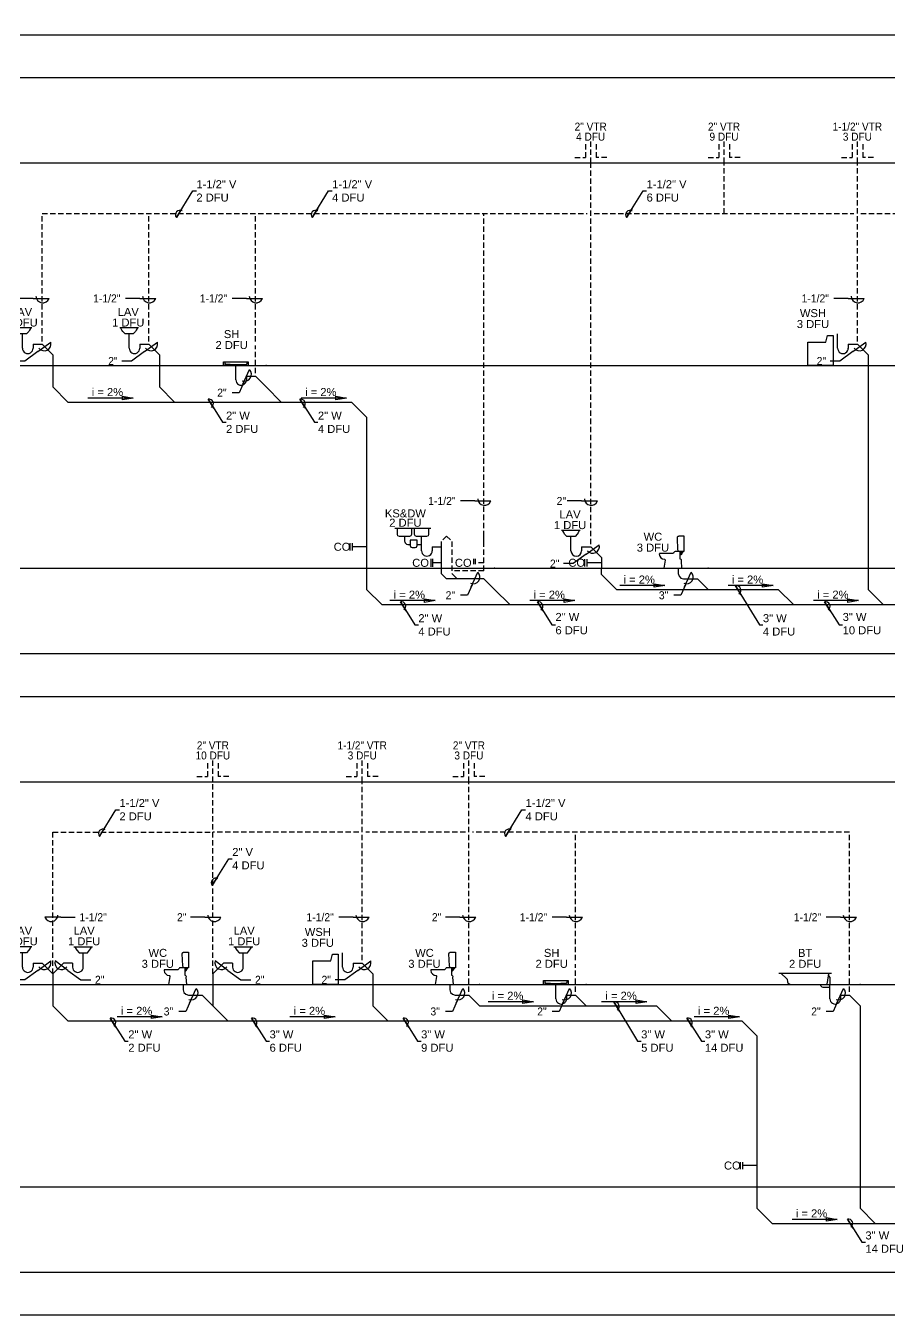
# Model space of a CAD drawing. Extents: x -1750 to 6031, y -1833 to 2182.
# Drawn here: x 4606 to 5092, y 251 to 976 of the extents above; entities that cross this region are included whole.
import ezdxf
from ezdxf.enums import TextEntityAlignment as Align

# ---------------------------------------------------------------- set-up
doc = ezdxf.new("R2010")
doc.units = 0
doc.header["$LTSCALE"] = 24
doc.header["$MEASUREMENT"] = 0
doc.linetypes.add('Vent', pattern=[0.1875, 0.125, -0.0625])
doc.layers.get('0').update_dxf_attribs({"color": 8})
for name, color, linetype in [('DIAGRAM_LEVEL', 1, 'Continuous'), ('GEC_BORDER', 2, 'Continuous'), ('PLUM-4TEXT', 2, 'Continuous'), ('PLUM-DIM-WV', 1, 'Continuous'), ('PLUM-DIM-WV-TEXT', 2, 'Continuous'), ('PLUM-EQUIP', 5, 'Continuous'), ('PLUM-TEXT', 2, 'Continuous'), ('PLUM-VENT', 5, 'Vent'), ('PLUM-WASTE_ABOVE', 4, 'Plum-Waste_Above'), ('PLUM-WASTE_BELOW', 6, 'Plum-Waste_Below')]:
    doc.layers.add(name, color=color, linetype=linetype)
doc.layers.add('GEC_NO PLOT', color=7, linetype='Continuous', plot=False)
doc.layers.add('GEC_VIEWPORT', color=7, linetype='Continuous', plot=False)
doc.styles.add('A2', font='arial.ttf', dxfattribs={"height": 4.5})
doc.styles.add('ARC-TEXT', font='arial.ttf', dxfattribs={"width": 1.00018, "height": 4.5})
doc.styles.get("Standard").update_dxf_attribs({"font": 'arial.ttf'})
doc.linetypes.add('Plum-Waste_Above', pattern='A,1,[1,GEC_FlowArrow.shx,S=0.09375,R=0,X=0,Y=0],1', length=2)
doc.linetypes.add('Plum-Waste_Below', pattern='A,0.25,-0.125,0.25,-0.125,0.25,[1,GEC_FlowArrow.shx,S=0.09375,R=0,X=0,Y=0],-0.25,0.25,-0.125,0.25,-0.125', length=2)
doc.dimstyles.new('Standard1', dxfattribs={"dimscale": 24, "dimtxt": 4.5, "dimasz": 0.25, "dimexe": 0.18, "dimexo": 0.0625, "dimgap": 2, "dimtad": 0, "dimtih": 1, "dimtoh": 1, "dimdec": 8, "dimzin": 0, "dimdsep": 46, "dimlunit": 4, "dimtxsty": 'Standard', "dimcen": 0.089844, "dimclre": 256, "dimadec": 0, "dimazin": 0, "dimtfac": 1, "dimtdec": 8, "dimtofl": 0, "dimtmove": 0, "dimatfit": 3, "dimldrblk": 'CLOSEDBLANK', "dimfxl": 1, "dimtolj": 1, "dimtzin": 0, "dimarcsym": 0})
doc.dimstyles.new('Standard2', dxfattribs={"dimscale": 24, "dimtxt": 0.18, "dimasz": 0.25, "dimexe": 0.18, "dimexo": 0.0625, "dimgap": 0.09, "dimtad": 0, "dimtih": 1, "dimtoh": 1, "dimdec": 4, "dimzin": 0, "dimdsep": 46, "dimlunit": 4, "dimtxsty": 'Standard', "dimcen": 0.089844, "dimadec": 0, "dimazin": 0, "dimtfac": 1, "dimtdec": 4, "dimtofl": 0, "dimtmove": 0, "dimatfit": 3, "dimldrblk": 'loop', "dimfxl": 1, "dimfrac": 2, "dimtolj": 1, "dimtzin": 0, "dimarcsym": 0})

# ---------------------------------------------------------------- blocks, each defined once
blk = doc.blocks.new('*U158')
at = {"layer": 'GEC_VIEWPORT'}
blk.add_point((0, 0), dxfattribs=at)
at = {"layer": 'PLUM-DIM-WV'}
for p, q in [((4.5, 37.78), (12.55, 37.78)), ((-8.5, 7.87), (-15.81, 2.56)), ((8.5, 7.87), (15.81, 2.56)), ((-15.81, 2.56), (-21.28, 2.56)), ((15.81, 2.56), (21.28, 2.56))]:
    blk.add_line(p, q, dxfattribs=at)
for points in [[(4.5, 37.78), (-4.5, 37.78, 1)], [(-8.5, 7.87), (-1.21, 13.16, -1)], [(8.5, 7.87), (1.21, 13.16, 1)]]:
    blk.add_lwpolyline(points, format="xyb", dxfattribs=at)
for centre, start, end in [((-0.94, 39.1), 200.41117, 357.59611), ((-4.87, 12.14), 218.38763, 15.57257), ((4.87, 12.14), 164.42743, 321.61237)]:
    blk.add_arc(centre, 3.8, start, end, dxfattribs=at)
at = {"layer": 'PLUM-EQUIP'}
for p, q in [((-11.83, 21.15), (-22.38, 21.15)), ((11.83, 21.15), (22.38, 21.15))]:
    blk.add_line(p, q, dxfattribs=at)
for points in [[(-12.64, 21.15), (-12.54, 20.98), (-12.59, 20.79), (-13.08, 19.84), (-13.54, 19.19), (-14.77, 17.8), (-19.41, 17.8), (-20.64, 19.19), (-21.18, 19.96), (-21.68, 20.98), (-21.58, 21.15)], [(12.64, 21.15), (12.54, 20.98), (12.59, 20.79), (13.08, 19.84), (13.54, 19.19), (14.77, 17.8), (19.41, 17.8), (20.64, 19.19), (21.18, 19.96), (21.68, 20.98), (21.58, 21.15)]]:
    blk.add_lwpolyline(points, dxfattribs=at)
at = {"layer": 'PLUM-VENT'}
blk.add_line((0, 6), (0, 85.58), dxfattribs=at)
at = {"layer": 'PLUM-WASTE_ABOVE'}
for p, q in [((-17.09, 9.75), (-17.09, 17.8)), ((17.09, 9.75), (17.09, 17.8)), ((-11.09, 12), (-6, 12)), ((-11.09, 12), (-11.09, 9.68)), ((0, 6), (-6, 12)), ((0, 6), (6, 12)), ((11.09, 12), (6, 12)), ((11.09, 12), (11.09, 9.68)), ((0, 6), (0, 0))]:
    blk.add_line(p, q, dxfattribs=at)
for centre, start, end in [((-14.09, 9.75), 180.01919, 0.01919), ((14.09, 9.75), 179.98081, 359.98081)]:
    blk.add_arc(centre, 3, start, end, dxfattribs=at)
at = {"layer": 'PLUM-DIM-WV-TEXT', "color": 2, "style": 'ARC-TEXT', "width": 0.9304}
for s, p in [('1-1/2"', (14.95, 37.78)), ('2"', (-28.91, 2.56)), ('2"', (23.68, 2.56))]:
    blk.add_text(s, height=4.5, dxfattribs=at).set_placement(p, align=Align.MIDDLE_LEFT)
at = {"layer": 'PLUM-DIM-WV-TEXT', "char_height": 4.5, "attachment_point": 5, "style": 'A2'}
for s, insert, width, rotation in [('LAV', (-17.6, 30.18), 10.2795, 360), ('LAV', (17.6, 30.18), 10.2795, 0), ('1 DFU', (-17.6, 24.18), 24.1812, 360), ('1 DFU', (17.6, 24.18), 24.1812, 0)]:
    blk.add_mtext(s, dxfattribs=dict(at, insert=insert, width=width, rotation=rotation))
blk = doc.blocks.new('*U141')
at = {"layer": 'GEC_VIEWPORT'}
blk.add_point((0, 0), dxfattribs=at)
at = {"layer": 'PLUM-DIM-WV'}
for p, q in [((-4.5, 37.78), (-12.55, 37.78)), ((8.5, 7.87), (15.81, 2.56)), ((15.81, 2.56), (21.28, 2.56)), ((-12.61, -9.32), (-15.25, -15.24)), ((-15.25, -15.24), (-19.22, -15.24))]:
    blk.add_line(p, q, dxfattribs=at)
for points in [[(-4.5, 37.78), (4.5, 37.78, -1)], [(8.5, 7.87), (1.21, 13.16, 1)], [(-13.14, -10.5), (-9.47, -2.28, -1)]]:
    blk.add_lwpolyline(points, format="xyb", dxfattribs=at)
for centre, start, end in [((0.94, 39.1), 182.40389, 339.58883), ((4.87, 12.14), 164.42743, 321.61237), ((-12.13, -4.99), 248.38763, 45.57257)]:
    blk.add_arc(centre, 3.8, start, end, dxfattribs=at)
at = {"layer": 'PLUM-EQUIP'}
blk.add_line((11.83, 21.15), (22.38, 21.15), dxfattribs=at)
for points in [[(-13.62, 18.12), (-13.62, 9.36), (-15.93, 9.36), (-16.64, 9.65), (-16.95, 10.34), (-17.24, 17.1), (-17.23, 17.24), (-17.2, 17.37), (-17.14, 17.53), (-17.07, 17.66), (-16.99, 17.77), (-16.89, 17.86), (-16.74, 17.97), (-16.62, 18.04), (-16.48, 18.08), (-16.36, 18.11), (-16.22, 18.12), (-13.62, 18.11)], [(12.64, 21.15), (12.54, 20.98), (12.59, 20.79), (13.08, 19.84), (13.54, 19.19), (14.77, 17.8), (19.41, 17.8), (20.64, 19.19), (21.18, 19.96), (21.68, 20.98), (21.58, 21.15)], [(-14.37, 9.36), (-14.37, 8.7), (-15.19, 8.7), (-15.19, 9.36)]]:
    blk.add_lwpolyline(points, dxfattribs=at)
blk.add_lwpolyline([(-24.54, 4.98, -0.449507), (-24.16, 4.51), (-24.89, 0), (-14.65, 0), (-15, 4.06, 0.526661), (-15.41, 4.99), (-15.59, 4.99), (-15.59, 9.3), (-18.49, 9.3, 0.267949), (-19.02, 9), (-19.28, 8.55), (-19.8, 8.24), (-27.07, 8.24, 0.453924), (-27.47, 7.78), (-27.47, 7.78, 0.372848)], format="xyb", close=True, dxfattribs=at)
blk.add_lwpolyline([(-13.63, 9.36), (-15.93, 9.36, -0.401675), (-16.95, 10.34)], format="xyb", dxfattribs=at)
for radius in [0.509, 1.12]:
    blk.add_arc((-15.59, 8.7), radius, 270, 0, dxfattribs=at)
blk.add_point((-15.09, 8.7), dxfattribs=at)
at = {"layer": 'PLUM-VENT'}
blk.add_line((0, 6), (0, 113.93), dxfattribs=at)
at = {"layer": 'PLUM-WASTE_ABOVE'}
for p, q in [((17.09, 9.75), (17.09, 17.8)), ((0, 6), (6, 12)), ((11.09, 12), (6, 12)), ((11.09, 12), (11.09, 9.68)), ((0, 6), (0, -12)), ((-11.09, -6), (-6, -6)), ((0, -12), (-6, -6))]:
    blk.add_line(p, q, dxfattribs=at)
blk.add_lwpolyline([(-16.72, -0.2), (-16.72, -3), (-16.32, -4.5), (-15.22, -5.6), (-13.72, -6), (-11.09, -6)], dxfattribs=at)
blk.add_arc((14.09, 9.75), 3, 179.98081, 359.98081, dxfattribs=at)
at = {"layer": 'PLUM-DIM-WV-TEXT', "color": 2, "style": 'ARC-TEXT', "width": 0.9304}
for p in [(-20.18, 37.78), (23.68, 2.56)]:
    blk.add_text('2"', height=4.5, dxfattribs=at).set_placement(p, align=Align.MIDDLE_LEFT)
blk.add_text('3"', height=4.5, dxfattribs=at).set_placement((-22.32, -15.24), align=Align.MIDDLE_RIGHT)
at = {"layer": 'PLUM-DIM-WV-TEXT', "char_height": 4.5, "attachment_point": 5, "rotation": 0, "style": 'A2'}
for s, insert, width in [('LAV', (17.6, 30.18), 10.2795), ('1 DFU', (17.6, 24.18), 24.1812), ('WC', (-30.98, 17.67), 10.2795), ('3 DFU', (-30.98, 11.52), 24.1812)]:
    blk.add_mtext(s, dxfattribs=dict(at, insert=insert, width=width))
blk = doc.blocks.new('*U149')
at = {"layer": 'GEC_VIEWPORT'}
blk.add_point((0, 0), dxfattribs=at)
at = {"layer": 'PLUM-DIM-WV'}
for p, q in [((-11.17, 37.78), (-19.22, 37.78)), ((-8.5, 7.87), (-15.81, 2.56)), ((-15.81, 2.56), (-21.28, 2.56))]:
    blk.add_line(p, q, dxfattribs=at)
for points in [[(-11.17, 37.78), (-2.17, 37.78, -1)], [(-8.5, 7.87), (-1.21, 13.16, -1)]]:
    blk.add_lwpolyline(points, format="xyb", dxfattribs=at)
for centre, start, end in [((-5.72, 39.1), 182.40389, 339.58883), ((-4.87, 12.14), 218.38763, 15.57257)]:
    blk.add_arc(centre, 3.8, start, end, dxfattribs=at)
at = {"layer": 'PLUM-EQUIP'}
blk.add_lwpolyline([(-22.73, 16.93), (-19.6, 16.93), (-19.6, 0), (-33.85, 0), (-33.85, 13.18), (-23.74, 13.18), (-22.73, 16.93)], dxfattribs=at)
at = {"layer": 'PLUM-VENT'}
blk.add_line((-6, 13.58), (-6, 113.93), dxfattribs=at)
at = {"layer": 'PLUM-WASTE_ABOVE'}
for p, q in [((-17.09, 9.75), (-17.09, 17.8)), ((-11.09, 12), (-6, 12)), ((-11.09, 12), (-11.09, 9.68)), ((0, 6), (-6, 12)), ((0, 6), (0, 0))]:
    blk.add_line(p, q, dxfattribs=at)
blk.add_arc((-14.09, 9.75), 3, 180.01919, 0.01919, dxfattribs=at)
at = {"layer": 'PLUM-DIM-WV-TEXT', "color": 2, "style": 'ARC-TEXT', "width": 0.9304}
for s, p in [('1-1/2"', (-37.39, 37.78)), ('2"', (-28.91, 2.56))]:
    blk.add_text(s, height=4.5, dxfattribs=at).set_placement(p, align=Align.MIDDLE_LEFT)
at = {"layer": 'PLUM-DIM-WV-TEXT', "char_height": 4.5, "attachment_point": 5, "rotation": 0, "style": 'A2'}
for s, insert, width in [('WSH', (-30.98, 29.47), 10.2795), ('3 DFU', (-30.98, 23.32), 24.1812)]:
    blk.add_mtext(s, dxfattribs=dict(at, insert=insert, width=width))
blk = doc.blocks.new('*U161')
at = {"layer": 'GEC_VIEWPORT'}
blk.add_point((0, 0), dxfattribs=at)
at = {"layer": 'PLUM-DIM-WV'}
for p, q in [((-11.17, 37.78), (-19.22, 37.78)), ((-12.61, -9.32), (-15.25, -15.24)), ((-15.25, -15.24), (-19.22, -15.24))]:
    blk.add_line(p, q, dxfattribs=at)
for points in [[(-11.17, 37.78), (-2.17, 37.78, -1)], [(-13.14, -10.5), (-9.47, -2.28, -1)]]:
    blk.add_lwpolyline(points, format="xyb", dxfattribs=at)
for centre, start, end in [((-5.72, 39.1), 182.40389, 339.58883), ((-12.13, -4.99), 248.38763, 45.57257)]:
    blk.add_arc(centre, 3.8, start, end, dxfattribs=at)
at = {"layer": 'PLUM-EQUIP'}
for points in [[(-10.15, 2.15), (-10.15, 0), (-24.03, 0), (-24.03, 2.15), (-10.15, 2.15)], [(-10.95, 2.15), (-10.95, 1.05), (-11.06, 0.78), (-11.33, 0.65), (-17.56, 0.38), (-22.75, 0.7), (-22.9, 0.64), (-23.06, 0.7), (-23.13, 0.82), (-23.13, 2.15)]]:
    blk.add_lwpolyline(points, dxfattribs=at)
at = {"layer": 'PLUM-VENT'}
for p, q in [((-6, 13.58), (-6, 85.58)), ((-6, -4.22), (-6, 11.33))]:
    blk.add_line(p, q, dxfattribs=at)
at = {"layer": 'PLUM-WASTE_ABOVE'}
for p, q in [((-17.09, -8.06), (-17.09, 0)), ((-11.09, -6), (-6, -6)), ((-11.09, -6), (-11.09, -8.32)), ((0, -12), (-6, -6))]:
    blk.add_line(p, q, dxfattribs=at)
blk.add_arc((-14.09, -8.06), 3, 180.01919, 0.01919, dxfattribs=at)
at = {"layer": 'PLUM-DIM-WV-TEXT', "color": 2, "style": 'ARC-TEXT', "width": 0.9304}
blk.add_text('1-1/2"', height=4.5, dxfattribs=at).set_placement((-37.39, 37.78), align=Align.MIDDLE_LEFT)
blk.add_text('2"', height=4.5, dxfattribs=at).set_placement((-22.25, -15.24), align=Align.MIDDLE_RIGHT)
at = {"layer": 'PLUM-DIM-WV-TEXT', "char_height": 4.5, "attachment_point": 5, "rotation": 0, "style": 'A2'}
for s, insert, width in [('SH', (-19.45, 17.67), 10.2795), ('2 DFU', (-19.45, 11.52), 24.1812)]:
    blk.add_mtext(s, dxfattribs=dict(at, insert=insert, width=width))
blk = doc.blocks.new('*U162')
at = {"layer": 'GEC_VIEWPORT'}
blk.add_point((0, 0), dxfattribs=at)
at = {"layer": 'PLUM-DIM-WV'}
for p, q in [((-11.17, 37.78), (-19.22, 37.78)), ((-12.61, -9.32), (-15.25, -15.24)), ((-15.25, -15.24), (-19.22, -15.24))]:
    blk.add_line(p, q, dxfattribs=at)
for points in [[(-11.17, 37.78), (-2.17, 37.78, -1)], [(-13.14, -10.5), (-9.47, -2.28, -1)]]:
    blk.add_lwpolyline(points, format="xyb", dxfattribs=at)
for centre, start, end in [((-5.72, 39.1), 182.40389, 339.58883), ((-12.13, -4.99), 248.38763, 45.57257)]:
    blk.add_arc(centre, 3.8, start, end, dxfattribs=at)
at = {"layer": 'PLUM-EQUIP'}
for points in [[(-13.62, 18.12), (-13.62, 9.36), (-15.93, 9.36), (-16.64, 9.65), (-16.95, 10.34), (-17.24, 17.1), (-17.23, 17.24), (-17.2, 17.37), (-17.14, 17.53), (-17.07, 17.66), (-16.99, 17.77), (-16.89, 17.86), (-16.74, 17.97), (-16.62, 18.04), (-16.48, 18.08), (-16.36, 18.11), (-16.22, 18.12), (-13.62, 18.11)], [(-14.37, 9.36), (-14.37, 8.7), (-15.19, 8.7), (-15.19, 9.36)]]:
    blk.add_lwpolyline(points, dxfattribs=at)
blk.add_lwpolyline([(-24.54, 4.98, -0.449507), (-24.16, 4.51), (-24.89, 0), (-14.65, 0), (-15, 4.06, 0.526661), (-15.41, 4.99), (-15.59, 4.99), (-15.59, 9.3), (-18.49, 9.3, 0.267949), (-19.02, 9), (-19.28, 8.55), (-19.8, 8.24), (-27.07, 8.24, 0.453924), (-27.47, 7.78), (-27.47, 7.78, 0.372848)], format="xyb", close=True, dxfattribs=at)
blk.add_lwpolyline([(-13.63, 9.36), (-15.93, 9.36, -0.401675), (-16.95, 10.34)], format="xyb", dxfattribs=at)
for radius in [0.509, 1.12]:
    blk.add_arc((-15.59, 8.7), radius, 270, 0, dxfattribs=at)
blk.add_point((-15.09, 8.7), dxfattribs=at)
at = {"layer": 'PLUM-VENT'}
for p, q in [((-6, 13.58), (-6, 113.93)), ((-6, -4.22), (-6, 11.33))]:
    blk.add_line(p, q, dxfattribs=at)
at = {"layer": 'PLUM-WASTE_ABOVE'}
for p in [(-11.09, -6), (0, -12)]:
    blk.add_line(p, (-6, -6), dxfattribs=at)
blk.add_lwpolyline([(-16.72, -0.2), (-16.72, -3), (-16.32, -4.5), (-15.22, -5.6), (-13.72, -6), (-11.09, -6)], dxfattribs=at)
at = {"layer": 'PLUM-DIM-WV-TEXT', "color": 2, "style": 'ARC-TEXT', "width": 0.9304}
blk.add_text('2"', height=4.5, dxfattribs=at).set_placement((-26.84, 37.78), align=Align.MIDDLE_LEFT)
blk.add_text('3"', height=4.5, dxfattribs=at).set_placement((-22.32, -15.24), align=Align.MIDDLE_RIGHT)
at = {"layer": 'PLUM-DIM-WV-TEXT', "char_height": 4.5, "attachment_point": 5, "rotation": 0, "style": 'A2'}
for s, insert, width in [('WC', (-30.98, 17.67), 10.2795), ('3 DFU', (-30.98, 11.52), 24.1812)]:
    blk.add_mtext(s, dxfattribs=dict(at, insert=insert, width=width))
blk = doc.blocks.new('*U82')
at = {"color": 4, "linetype": 'Continuous'}
for p, q in [((-9.25, -2), (-9.25, 2)), ((-8, -2), (-8, 2)), ((0, 0), (-8, 0))]:
    blk.add_line(p, q, dxfattribs=at)
blk = doc.blocks.new('*U40')
at = {"layer": 'PLUM-VENT'}
for p, q in [((-3, 10.5), (-3, 3)), ((0, 0), (0, 12.07)), ((3, 10.5), (3, 3)), ((-9, 3), (-3, 3)), ((9, 3), (3, 3))]:
    blk.add_line(p, q, dxfattribs=at)
at = {"layer": 'PLUM-TEXT', "style": 'A2', "width": 0.9}
blk.add_text('2" VTR', height=4.5, dxfattribs=at).set_placement((0, 16.87), align=Align.BOTTOM_CENTER)
blk.add_attdef('DFU', text='', height=4.5, dxfattribs=at).set_placement((0, 11.21), align=Align.BOTTOM_CENTER)
blk = doc.blocks.new('*U81')
at = {"layer": 'PLUM-VENT'}
for p, q in [((-3, 10.5), (-3, 3)), ((0, 0), (0, 12.07)), ((3, 10.5), (3, 3)), ((-9, 3), (-3, 3)), ((9, 3), (3, 3))]:
    blk.add_line(p, q, dxfattribs=at)
at = {"layer": 'PLUM-TEXT', "style": 'A2', "width": 0.9}
blk.add_text('1-1/2" VTR', height=4.5, dxfattribs=at).set_placement((0, 16.87), align=Align.BOTTOM_CENTER)
blk.add_attdef('DFU', text='', height=4.5, dxfattribs=at).set_placement((0, 11.21), align=Align.BOTTOM_CENTER)
blk = doc.blocks.new('*U160')
at = {"layer": 'GEC_VIEWPORT'}
blk.add_point((0, 0), dxfattribs=at)
at = {"layer": 'PLUM-DIM-WV'}
for p, q in [((-11.17, 37.78), (-19.22, 37.78)), ((-12.61, -9.32), (-15.25, -15.24)), ((-15.25, -15.24), (-19.22, -15.24))]:
    blk.add_line(p, q, dxfattribs=at)
for points in [[(-11.17, 37.78), (-2.17, 37.78, -1)], [(-13.14, -10.5), (-9.47, -2.28, -1)]]:
    blk.add_lwpolyline(points, format="xyb", dxfattribs=at)
for centre, start, end in [((-5.72, 39.1), 182.40389, 339.58883), ((-12.13, -4.99), 248.38763, 45.57257)]:
    blk.add_arc(centre, 3.8, start, end, dxfattribs=at)
at = {"layer": 'PLUM-EQUIP'}
blk.add_line((-16.18, 6.17), (-45.82, 6.17), dxfattribs=at)
blk.add_lwpolyline([(-44.43, 6.17), (-41.4, 3.35, -0.119381), (-41.19, 2.89), (-40.91, 1.46, 0.366418), (-39.04, 0), (-19.43, 0, 0.3866), (-18.34, 0.99), (-17.74, 6.17)], format="xyb", dxfattribs=at)
at = {"layer": 'PLUM-VENT'}
for p, q in [((-6, 13.58), (-6, 85.58)), ((-6, -4.22), (-6, 11.33))]:
    blk.add_line(p, q, dxfattribs=at)
at = {"layer": 'PLUM-WASTE_ABOVE'}
for p, q in [((-17.91, 5.3), (-17.91, 4.14)), ((-17.91, 4.72), (-17.09, 3.9)), ((-17.09, 3.9), (-17.09, 0)), ((-17.09, -8.06), (-17.09, 0)), ((-21.01, -1.5), (-17.09, -1.5)), ((-11.09, -6), (-6, -6)), ((-11.09, -6), (-11.09, -8.32)), ((0, -12), (-6, -6))]:
    blk.add_line(p, q, dxfattribs=at)
for centre, radius, end in [((-21.01, 0), 1.5, 270), ((-14.09, -8.06), 3, 0.01919)]:
    blk.add_arc(centre, radius, 180.01919, end, dxfattribs=at)
at = {"layer": 'PLUM-DIM-WV-TEXT', "color": 2, "style": 'ARC-TEXT', "width": 0.9304}
blk.add_text('1-1/2"', height=4.5, dxfattribs=at).set_placement((-37.39, 37.78), align=Align.MIDDLE_LEFT)
blk.add_text('2"', height=4.5, dxfattribs=at).set_placement((-22.25, -15.24), align=Align.MIDDLE_RIGHT)
at = {"layer": 'PLUM-DIM-WV-TEXT', "char_height": 4.5, "attachment_point": 5, "rotation": 0, "style": 'A2'}
for s, insert, width in [('BT', (-30.98, 17.67), 10.2795), ('2 DFU', (-30.98, 11.52), 24.1812)]:
    blk.add_mtext(s, dxfattribs=dict(at, insert=insert, width=width))
blk = doc.blocks.new('*U155')
at = {"layer": 'GEC_VIEWPORT'}
blk.add_point((0, 0), dxfattribs=at)
at = {"layer": 'PLUM-DIM-WV'}
for p, q in [((-11.17, 37.78), (-19.22, 37.78)), ((-8.5, 7.87), (-15.81, 2.56)), ((-15.81, 2.56), (-21.28, 2.56))]:
    blk.add_line(p, q, dxfattribs=at)
for points in [[(-11.17, 37.78), (-2.17, 37.78, -1)], [(-8.5, 7.87), (-1.21, 13.16, -1)]]:
    blk.add_lwpolyline(points, format="xyb", dxfattribs=at)
for centre, start, end in [((-5.72, 39.1), 182.40389, 339.58883), ((-4.87, 12.14), 218.38763, 15.57257)]:
    blk.add_arc(centre, 3.8, start, end, dxfattribs=at)
at = {"layer": 'PLUM-EQUIP'}
blk.add_line((-11.83, 21.15), (-22.38, 21.15), dxfattribs=at)
blk.add_lwpolyline([(-12.64, 21.15), (-12.54, 20.98), (-12.59, 20.79), (-13.08, 19.84), (-13.54, 19.19), (-14.77, 17.8), (-19.41, 17.8), (-20.64, 19.19), (-21.18, 19.96), (-21.68, 20.98), (-21.58, 21.15)], dxfattribs=at)
at = {"layer": 'PLUM-VENT'}
blk.add_line((-6, 13.58), (-6, 85.58), dxfattribs=at)
at = {"layer": 'PLUM-WASTE_ABOVE'}
for p, q in [((-17.09, 9.75), (-17.09, 17.8)), ((-11.09, 12), (-6, 12)), ((-11.09, 12), (-11.09, 9.68)), ((0, 6), (-6, 12)), ((0, 6), (0, 0))]:
    blk.add_line(p, q, dxfattribs=at)
blk.add_arc((-14.09, 9.75), 3, 180.01919, 0.01919, dxfattribs=at)
at = {"layer": 'PLUM-DIM-WV-TEXT', "color": 2, "style": 'ARC-TEXT', "width": 0.9304}
for s, p in [('1-1/2"', (-37.39, 37.78)), ('2"', (-28.91, 2.56))]:
    blk.add_text(s, height=4.5, dxfattribs=at).set_placement(p, align=Align.MIDDLE_LEFT)
at = {"layer": 'PLUM-DIM-WV-TEXT', "char_height": 4.5, "attachment_point": 5, "rotation": 360, "style": 'A2'}
for s, insert, width in [('LAV', (-17.6, 30.18), 10.2795), ('1 DFU', (-17.6, 24.18), 24.1812)]:
    blk.add_mtext(s, dxfattribs=dict(at, insert=insert, width=width))
blk = doc.blocks.new('*U153')
at = {"layer": 'GEC_VIEWPORT'}
blk.add_point((0, 0), dxfattribs=at)
at = {"layer": 'PLUM-DIM-WV'}
for p, q in [((-11.17, 37.78), (-19.22, 37.78)), ((-8.5, 7.87), (-15.81, 2.56)), ((-15.81, 2.56), (-21.28, 2.56))]:
    blk.add_line(p, q, dxfattribs=at)
for points in [[(-11.17, 37.78), (-2.17, 37.78, -1)], [(-8.5, 7.87), (-1.21, 13.16, -1)]]:
    blk.add_lwpolyline(points, format="xyb", dxfattribs=at)
for centre, start, end in [((-5.72, 39.1), 182.40389, 339.58883), ((-4.87, 12.14), 218.38763, 15.57257)]:
    blk.add_arc(centre, 3.8, start, end, dxfattribs=at)
at = {"layer": 'PLUM-EQUIP'}
blk.add_line((-11.83, 21.15), (-22.38, 21.15), dxfattribs=at)
blk.add_lwpolyline([(-12.64, 21.15), (-12.54, 20.98), (-12.59, 20.79), (-13.08, 19.84), (-13.54, 19.19), (-14.77, 17.8), (-19.41, 17.8), (-20.64, 19.19), (-21.18, 19.96), (-21.68, 20.98), (-21.58, 21.15)], dxfattribs=at)
at = {"layer": 'PLUM-VENT'}
blk.add_line((-6, 13.58), (-6, 85.58), dxfattribs=at)
at = {"layer": 'PLUM-WASTE_ABOVE'}
for p, q in [((-17.09, 9.75), (-17.09, 17.8)), ((-11.09, 12), (-6, 12)), ((-11.09, 12), (-11.09, 9.68)), ((0, 6), (-6, 12)), ((0, 6), (0, 0))]:
    blk.add_line(p, q, dxfattribs=at)
blk.add_arc((-14.09, 9.75), 3, 180.01919, 0.01919, dxfattribs=at)
at = {"layer": 'PLUM-DIM-WV-TEXT', "color": 2, "style": 'ARC-TEXT', "width": 0.9304}
for s, p in [('1-1/2"', (-37.39, 37.78)), ('2"', (-28.91, 2.56))]:
    blk.add_text(s, height=4.5, dxfattribs=at).set_placement(p, align=Align.MIDDLE_LEFT)
at = {"layer": 'PLUM-DIM-WV-TEXT', "char_height": 4.5, "attachment_point": 5, "rotation": 360, "style": 'A2'}
for s, insert, width in [('LAV', (-17.6, 30.18), 10.2795), ('1 DFU', (-17.6, 24.18), 24.1812)]:
    blk.add_mtext(s, dxfattribs=dict(at, insert=insert, width=width))
blk = doc.blocks.new('*U154')
at = {"layer": 'GEC_VIEWPORT'}
blk.add_point((0, 0), dxfattribs=at)
at = {"layer": 'PLUM-DIM-WV'}
for p, q in [((-11.17, 37.78), (-19.22, 37.78)), ((-12.61, -9.32), (-15.25, -15.24)), ((-15.25, -15.24), (-19.22, -15.24))]:
    blk.add_line(p, q, dxfattribs=at)
for points in [[(-11.17, 37.78), (-2.17, 37.78, -1)], [(-13.14, -10.5), (-9.47, -2.28, -1)]]:
    blk.add_lwpolyline(points, format="xyb", dxfattribs=at)
for centre, start, end in [((-5.72, 39.1), 182.40389, 339.58883), ((-12.13, -4.99), 248.38763, 45.57257)]:
    blk.add_arc(centre, 3.8, start, end, dxfattribs=at)
at = {"layer": 'PLUM-EQUIP'}
for points in [[(-10.15, 2.15), (-10.15, 0), (-24.03, 0), (-24.03, 2.15), (-10.15, 2.15)], [(-10.95, 2.15), (-10.95, 1.05), (-11.06, 0.78), (-11.33, 0.65), (-17.56, 0.38), (-22.75, 0.7), (-22.9, 0.64), (-23.06, 0.7), (-23.13, 0.82), (-23.13, 2.15)]]:
    blk.add_lwpolyline(points, dxfattribs=at)
at = {"layer": 'PLUM-VENT'}
for p, q in [((-6, 13.58), (-6, 85.58)), ((-6, -4.22), (-6, 11.33))]:
    blk.add_line(p, q, dxfattribs=at)
at = {"layer": 'PLUM-WASTE_ABOVE'}
for p, q in [((-17.09, -8.06), (-17.09, 0)), ((-11.09, -6), (-6, -6)), ((-11.09, -6), (-11.09, -8.32)), ((0, -12), (-6, -6))]:
    blk.add_line(p, q, dxfattribs=at)
blk.add_arc((-14.09, -8.06), 3, 180.01919, 0.01919, dxfattribs=at)
at = {"layer": 'PLUM-DIM-WV-TEXT', "color": 2, "style": 'ARC-TEXT', "width": 0.9304}
blk.add_text('1-1/2"', height=4.5, dxfattribs=at).set_placement((-37.39, 37.78), align=Align.MIDDLE_LEFT)
blk.add_text('2"', height=4.5, dxfattribs=at).set_placement((-22.25, -15.24), align=Align.MIDDLE_RIGHT)
at = {"layer": 'PLUM-DIM-WV-TEXT', "char_height": 4.5, "attachment_point": 5, "rotation": 0, "style": 'A2'}
for s, insert, width in [('SH', (-19.45, 17.67), 10.2795), ('2 DFU', (-19.45, 11.52), 24.1812)]:
    blk.add_mtext(s, dxfattribs=dict(at, insert=insert, width=width))
blk = doc.blocks.new('*U78')
at = {"color": 4, "linetype": 'Continuous'}
for p, q in [((-9.25, -2), (-9.25, 2)), ((-8, -2), (-8, 2)), ((0, 0), (-8, 0))]:
    blk.add_line(p, q, dxfattribs=at)
blk = doc.blocks.new('*U152')
at = {"layer": 'GEC_VIEWPORT'}
blk.add_point((0, 0), dxfattribs=at)
at = {"layer": 'PLUM-DIM-WV'}
for p, q in [((-11.17, 37.78), (-19.22, 37.78)), ((-12.61, -9.32), (-15.25, -15.24)), ((-15.25, -15.24), (-19.22, -15.24))]:
    blk.add_line(p, q, dxfattribs=at)
for points in [[(-11.17, 37.78), (-2.17, 37.78, -1)], [(-13.14, -10.5), (-9.47, -2.28, -1)]]:
    blk.add_lwpolyline(points, format="xyb", dxfattribs=at)
for centre, start, end in [((-5.72, 39.1), 182.40389, 339.58883), ((-12.13, -4.99), 248.38763, 45.57257)]:
    blk.add_arc(centre, 3.8, start, end, dxfattribs=at)
at = {"layer": 'PLUM-EQUIP'}
blk.add_line((-35.94, 22.3), (-56.15, 22.3), dxfattribs=at)
for points in [[(-46.86, 22.3), (-46.86, 18.93), (-47.19, 18.13), (-47.98, 17.8), (-53.61, 17.8), (-54.4, 18.13), (-54.73, 18.93), (-54.73, 22.3)], [(-37.15, 22.3), (-37.15, 18.93), (-37.48, 18.13), (-38.28, 17.8), (-43.9, 17.8), (-44.7, 18.13), (-45.03, 18.93), (-45.03, 22.3)], [(-50.79, 17.8), (-50.79, 15.6), (-50.76, 15.2), (-50.61, 14.71), (-50.35, 14.27), (-49.96, 13.85), (-49.5, 13.56), (-48.93, 13.39), (-48.75, 13.36), (-47.57, 13.36)], [(-43.63, 15.83), (-47.57, 15.83), (-47.57, 12.66), (-47.24, 11.86), (-46.44, 11.53), (-44.76, 11.53), (-43.96, 11.86), (-43.63, 12.66), (-43.63, 15.83)]]:
    blk.add_lwpolyline(points, dxfattribs=at)
at = {"layer": 'PLUM-VENT'}
for p, q in [((-6, 13.58), (-6, 199.51)), ((-27, 18), (-30, 15)), ((-30, 15), (-30, 12)), ((-27, 18), (-24, 15)), ((-24, 15), (-24, -3)), ((-6, 3), (-6, 17.87)), ((-11.92, 5.19), (-11.92, 0.81)), ((-10.92, 5.19), (-10.92, 0.81)), ((-6, 3), (-10.92, 3)), ((-6, -1.5), (-6, 3)), ((-6, -1.5), (-24, -1.5))]:
    blk.add_line(p, q, dxfattribs=at)
at = {"layer": 'PLUM-WASTE_ABOVE'}
for p, q in [((-41.09, 9.75), (-41.09, 17.8)), ((-43.63, 13.35), (-41.09, 13.35)), ((-35.09, 12), (-30, 12)), ((-35.09, 12), (-35.09, 9.68)), ((-30, 12), (-30, -3)), ((-35.92, 5.19), (-35.92, 0.81)), ((-34.92, 5.19), (-34.92, 0.81)), ((-30, 3), (-34.92, 3)), ((-27, -6), (-30, -3)), ((-6, -6), (-27, -6)), ((-21, -6), (-24, -3)), ((-6, -6), (0, -12))]:
    blk.add_line(p, q, dxfattribs=at)
blk.add_arc((-38.09, 9.75), 3, 180.01919, 0.01919, dxfattribs=at)
at = {"layer": 'PLUM-DIM-WV-TEXT', "color": 2, "style": 'ARC-TEXT', "width": 0.9304}
blk.add_text('1-1/2"', height=4.5, dxfattribs=at).set_placement((-37.39, 37.78), align=Align.MIDDLE_LEFT)
at = {"layer": 'PLUM-DIM-WV-TEXT', "style": 'A2'}
for p in [(-46.38, 3), (-22.38, 3)]:
    blk.add_text('CO', height=4.5, dxfattribs=at).set_placement(p, align=Align.MIDDLE_LEFT)
at = {"layer": 'PLUM-DIM-WV-TEXT', "color": 2, "style": 'ARC-TEXT', "width": 0.9304}
blk.add_text('2"', height=4.5, dxfattribs=at).set_placement((-22.25, -15.24), align=Align.MIDDLE_RIGHT)
at = {"layer": 'PLUM-DIM-WV-TEXT', "char_height": 4.5, "attachment_point": 5, "rotation": 360, "style": 'A2'}
for s, insert, width in [('KS&DW', (-50.21, 30.76), 23.3467), ('2 DFU', (-50.21, 25.51), 24.1812)]:
    blk.add_mtext(s, dxfattribs=dict(at, insert=insert, width=width))
blk = doc.blocks.new('*U151')
at = {"layer": 'GEC_VIEWPORT'}
blk.add_point((0, 0), dxfattribs=at)
at = {"layer": 'PLUM-DIM-WV'}
for p, q in [((-11.17, 37.78), (-19.22, 37.78)), ((-8.5, 7.87), (-15.81, 2.56)), ((-15.81, 2.56), (-21.28, 2.56))]:
    blk.add_line(p, q, dxfattribs=at)
for points in [[(-11.17, 37.78), (-2.17, 37.78, -1)], [(-8.5, 7.87), (-1.21, 13.16, -1)]]:
    blk.add_lwpolyline(points, format="xyb", dxfattribs=at)
for centre, start, end in [((-5.72, 39.1), 182.40389, 339.58883), ((-4.87, 12.14), 218.38763, 15.57257)]:
    blk.add_arc(centre, 3.8, start, end, dxfattribs=at)
at = {"layer": 'PLUM-EQUIP'}
blk.add_lwpolyline([(-22.73, 16.93), (-19.6, 16.93), (-19.6, 0), (-33.85, 0), (-33.85, 13.18), (-23.74, 13.18), (-22.73, 16.93)], dxfattribs=at)
at = {"layer": 'PLUM-VENT'}
blk.add_line((-6, 13.58), (-6, 113.93), dxfattribs=at)
at = {"layer": 'PLUM-WASTE_ABOVE'}
for p, q in [((-17.09, 9.75), (-17.09, 17.8)), ((-11.09, 12), (-6, 12)), ((-11.09, 12), (-11.09, 9.68)), ((0, 6), (-6, 12)), ((0, 6), (0, 0))]:
    blk.add_line(p, q, dxfattribs=at)
blk.add_arc((-14.09, 9.75), 3, 180.01919, 0.01919, dxfattribs=at)
at = {"layer": 'PLUM-DIM-WV-TEXT', "color": 2, "style": 'ARC-TEXT', "width": 0.9304}
for s, p in [('1-1/2"', (-37.39, 37.78)), ('2"', (-28.91, 2.56))]:
    blk.add_text(s, height=4.5, dxfattribs=at).set_placement(p, align=Align.MIDDLE_LEFT)
at = {"layer": 'PLUM-DIM-WV-TEXT', "char_height": 4.5, "attachment_point": 5, "rotation": 0, "style": 'A2'}
for s, insert, width in [('WSH', (-30.98, 29.47), 10.2795), ('3 DFU', (-30.98, 23.32), 24.1812)]:
    blk.add_mtext(s, dxfattribs=dict(at, insert=insert, width=width))
blk = doc.blocks.new('*U77')
at = {"color": 4, "linetype": 'Continuous'}
for p, q in [((-9.25, -2), (-9.25, 2)), ((-8, -2), (-8, 2)), ((0, 0), (-8, 0))]:
    blk.add_line(p, q, dxfattribs=at)
blk = doc.blocks.new('*U76')
at = {"layer": 'PLUM-VENT'}
for p, q in [((-3, 10.5), (-3, 3)), ((0, 0), (0, 12.07)), ((3, 10.5), (3, 3)), ((-9, 3), (-3, 3)), ((9, 3), (3, 3))]:
    blk.add_line(p, q, dxfattribs=at)
at = {"layer": 'PLUM-TEXT', "style": 'A2', "width": 0.9}
blk.add_text('1-1/2" VTR', height=4.5, dxfattribs=at).set_placement((0, 16.87), align=Align.BOTTOM_CENTER)
blk.add_attdef('DFU', text='', height=4.5, dxfattribs=at).set_placement((0, 11.21), align=Align.BOTTOM_CENTER)
blk = doc.blocks.new('loop')
at = {"color": 0}
blk.add_lwpolyline([(-1, 0), (0, 0, -1)], format="xyb", dxfattribs=at)
blk.add_arc((-0.4, 0.15), 0.422, 182.4039, 339.5888, dxfattribs=at)
blk = doc.blocks.new('Slope')
at = {"layer": 'PLUM-DIM-WV-TEXT', "insert": (2.15, 3.33), "char_height": 4.5, "width": 88.8578, "attachment_point": 4, "style": 'A2'}
blk.add_mtext('i = 2%', dxfattribs=at)
at = {"layer": 'PLUM-4TEXT', "color": 1}
blk.add_leader([(25.44, 0), (0, 0)], dimstyle='Standard1', override={"dimgap": 2, "dimtad": 0}, dxfattribs=at)

msp = doc.modelspace()

# ---------------------------------------------------------------- linework, layer by layer
at = {"layer": 'DIAGRAM_LEVEL'}
for points in [[(4583.96, 898.9), (5638.49, 898.9)], [(4583.96, 784.97), (5638.49, 784.97)], [(4583.96, 671.04), (5638.49, 671.04)], [(4583.96, 550.9), (5638.49, 550.9)], [(4583.96, 436.97), (5638.49, 436.97)], [(4583.96, 323.04), (5638.49, 323.04)]]:
    msp.add_lwpolyline(points, dxfattribs=at)
at = {"layer": 'GEC_BORDER', "color": 5}
for p, q in [((4191.72, 971.04), (6030.72, 971.04)), ((4191.72, 946.9), (6030.72, 946.9)), ((4191.72, 623.04), (6030.72, 623.04)), ((4191.72, 598.9), (6030.72, 598.9)), ((4191.72, 275.04), (6030.72, 275.04))]:
    msp.add_line(p, q, dxfattribs=at)
at = {"layer": 'GEC_NO PLOT'}
msp.add_lwpolyline([(4191.72, 1642.9), (6030.72, 1642.9), (6030.72, 250.9), (4191.72, 250.9)], close=True, dxfattribs=at)
at = {"layer": 'GEC_VIEWPORT'}
for p in [(4930.06, 671.04), (4990.06, 671.04)]:
    msp.add_point(p, dxfattribs=at)
at = {"layer": 'PLUM-DIM-WV'}
for p, q in [((4918.89, 708.81), (4910.84, 708.81)), ((4921.56, 678.91), (4914.25, 673.6)), ((4914.25, 673.6), (4908.78, 673.6)), ((4977.45, 661.72), (4974.81, 655.8)), ((4974.81, 655.8), (4970.84, 655.8))]:
    msp.add_line(p, q, dxfattribs=at)
for points in [[(4918.89, 708.81), (4927.89, 708.81, -1)], [(4921.56, 678.91), (4928.84, 684.2, -1)], [(4976.92, 660.53), (4980.59, 668.75, -1)]]:
    msp.add_lwpolyline(points, format="xyb", dxfattribs=at)
for centre, start, end in [((4924.34, 710.14), 182.40389, 339.58883), ((4925.19, 683.18), 218.38763, 15.57257), ((4977.93, 666.04), 248.38763, 45.57257)]:
    msp.add_arc(centre, 3.8, start, end, dxfattribs=at)
at = {"layer": 'PLUM-EQUIP'}
msp.add_line((4918.23, 692.18), (4907.67, 692.18), dxfattribs=at)
for points in [[(4917.42, 692.18), (4917.52, 692.02), (4917.47, 691.82), (4916.98, 690.88), (4916.52, 690.23), (4915.29, 688.84), (4910.65, 688.84), (4909.42, 690.23), (4908.88, 691), (4908.38, 692.01), (4908.48, 692.18)], [(4976.44, 689.15), (4976.44, 680.4), (4974.13, 680.4), (4973.42, 680.68), (4973.11, 681.37), (4972.82, 688.13), (4972.83, 688.27), (4972.86, 688.41), (4972.92, 688.57), (4972.99, 688.69), (4973.07, 688.8), (4973.17, 688.9), (4973.32, 689.01), (4973.44, 689.07), (4973.58, 689.12), (4973.7, 689.14), (4973.84, 689.15), (4976.44, 689.15)], [(4975.69, 680.4), (4975.69, 679.73), (4974.87, 679.73), (4974.87, 680.4)]]:
    msp.add_lwpolyline(points, dxfattribs=at)
msp.add_lwpolyline([(4965.52, 676.02, -0.449507), (4965.9, 675.54), (4965.17, 671.04), (4975.41, 671.04), (4975.06, 675.1, 0.526661), (4974.65, 676.03), (4974.47, 676.03), (4974.47, 680.34), (4971.57, 680.34, 0.267949), (4971.04, 680.03), (4970.78, 679.58), (4970.25, 679.28), (4962.99, 679.28, 0.453924), (4962.59, 678.82), (4962.59, 678.82, 0.372848)], format="xyb", close=True, dxfattribs=at)
msp.add_lwpolyline([(4976.43, 680.4), (4974.13, 680.4, -0.401675), (4973.11, 681.37)], format="xyb", dxfattribs=at)
for radius in [0.509, 1.12]:
    msp.add_arc((4974.47, 679.73), radius, 270, 0, dxfattribs=at)
msp.add_point((4974.97, 679.73), dxfattribs=at)
at = {"layer": 'PLUM-VENT'}
msp.add_line((4924.06, 684.61), (4924.06, 898.9), dxfattribs=at)
for points in [[(4999.06, 870.55), (4999.06, 898.9)], [(4615.57, 870.55), (4922.06, 870.55)], [(4926.06, 870.55), (5072.06, 870.55)], [(5076.06, 870.55), (5134.06, 870.55)], [(4621.57, 522.55), (4711.57, 522.55)], [(4793.57, 522.55), (4711.57, 522.55)], [(4853.57, 522.55), (4797.57, 522.55)], [(5069.68, 522.55), (4857.57, 522.55)]]:
    msp.add_lwpolyline(points, dxfattribs=at)
at = {"layer": 'PLUM-WASTE_ABOVE'}
for p, q in [((4912.97, 680.78), (4912.97, 688.84)), ((4918.97, 683.04), (4924.06, 683.04)), ((4918.97, 683.04), (4918.97, 680.72)), ((4930.06, 677.04), (4924.06, 683.04)), ((4930.06, 677.04), (4930.06, 671.04)), ((4978.97, 665.04), (4984.06, 665.04)), ((4990.06, 659.04), (4984.06, 665.04))]:
    msp.add_line(p, q, dxfattribs=at)
for points in [[(4621.57, 784.97), (4621.57, 772.97), (4630.06, 764.48)], [(4681.57, 784.97), (4681.57, 772.97), (4690.06, 764.48)], [(5080.06, 784.97), (5080.06, 659.04), (5088.54, 650.55)], [(4741.57, 772.97), (4750.06, 764.48)], [(4630.06, 764.48), (4789.57, 764.48)], [(4789.57, 764.48), (4798.06, 756)], [(4798.06, 756), (4798.06, 659.04)], [(4938.54, 659.04), (4930.06, 667.52), (4930.06, 671.04)], [(4973.34, 670.84), (4973.34, 668.04), (4973.74, 666.53), (4974.84, 665.44), (4976.34, 665.04), (4978.97, 665.04)], [(4798.06, 659.04), (4806.54, 650.55)], [(4870.06, 659.04), (4878.54, 650.55)], [(4938.54, 659.04), (5029.57, 659.04)], [(5029.57, 659.04), (5038.06, 650.55)], [(4806.54, 650.55), (5544.54, 650.55)], [(4621.57, 436.97), (4621.57, 424.97), (4630.06, 416.48)], [(4801.57, 436.97), (4801.57, 424.97), (4810.06, 416.48)], [(4711.57, 424.97), (4720.06, 416.48)], [(4861.57, 424.97), (4961.09, 424.97)], [(4961.09, 424.97), (4969.57, 416.48)], [(5075.68, 424.97), (5075.68, 311.04), (5084.16, 302.55)], [(4630.06, 416.48), (5009.09, 416.48)], [(4870.06, 416.48), (4969.57, 416.48)], [(5009.09, 416.48), (5017.57, 408)], [(5017.57, 408), (5017.57, 311.04)], [(5017.57, 311.04), (5026.06, 302.55)], [(5026.06, 302.55), (5399.68, 302.55)]]:
    msp.add_lwpolyline(points, dxfattribs=at)
msp.add_arc((4915.97, 680.78), 3, 180.01919, 0.01919, dxfattribs=at)

# ---------------------------------------------------------------- block references
at = {"layer": 'PLUM-4TEXT'}
for p in [(4641.3, 766.73), (4761.3, 766.73), (4940.4, 661.29), (5001.3, 661.29), (4811.09, 652.8), (4889.78, 652.8), (5049.3, 652.8), (4866.41, 427.22), (4930.19, 427.22), (4657.7, 418.73), (4754.89, 418.73), (4982.26, 418.73), (5037.3, 304.8)]:
    msp.add_blockref('Slope', p, dxfattribs=at)
at = {"layer": 'PLUM-WASTE_ABOVE'}
for name, p, values in [('*U40', (4924.06, 898.9), {'DFU': '4 DFU'}), ('*U40', (4999.06, 898.9), {'DFU': '9 DFU'}), ('*U76', (5074.06, 898.9), {'DFU': '3 DFU'}), ('*U40', (4711.57, 550.9), {'DFU': '10 DFU'}), ('*U81', (4795.57, 550.9), {'DFU': '3 DFU'}), ('*U40', (4855.57, 550.9), {'DFU': '3 DFU'})]:
    msp.add_blockref(name, p, dxfattribs=at).add_auto_attribs(values)
for name, p in [('*U151', (5080.06, 784.97)), ('*U155', (4621.57, 784.97)), ('*U153', (4681.57, 784.97)), ('*U154', (4741.57, 784.97)), ('*U152', (4870.06, 671.04)), ('*U141', (4711.57, 436.97)), ('*U149', (4801.57, 436.97)), ('*U162', (4861.57, 436.97)), ('*U158', (4621.57, 436.97)), ('*U161', (4921.57, 436.97)), ('*U160', (5075.68, 436.97))]:
    msp.add_blockref(name, p, dxfattribs=at)
at = {"layer": 'PLUM-WASTE_BELOW'}
for name, p in [('*U78', (4798.06, 683.04)), ('*U77', (4930.06, 674.04)), ('*U82', (5017.57, 335.04))]:
    msp.add_blockref(name, p, dxfattribs=at)

# ---------------------------------------------------------------- texts
at = {"layer": 'PLUM-DIM-WV-TEXT', "color": 2, "style": 'ARC-TEXT', "width": 0.9304}
for p in [(4904.9, 708.81), (4901.15, 673.6)]:
    msp.add_text('2"', height=4.5, dxfattribs=at).set_placement(p, align=Align.MIDDLE_LEFT)
msp.add_text('3"', height=4.5, dxfattribs=at).set_placement((4967.74, 655.8), align=Align.MIDDLE_RIGHT)
at = {"layer": 'PLUM-DIM-WV-TEXT', "char_height": 4.5, "attachment_point": 4, "style": 'A2'}
for s, insert, width in [('1-1/2" V\\P2 DFU', (4702.31, 883.18), 88.8578), ('1-1/2" V\\P4 DFU', (4778.65, 883.18), 88.8578), ('1-1/2" V\\P6 DFU', (4955.5, 883.18), 88.8578), ('2" W\\P2 DFU', (4718.97, 753.05), 88.8578), ('2" W\\P4 DFU', (4770.65, 753.05), 88.8578), ('CO', (4779.51, 683.04), 88.8578), ('CO', (4911.51, 674.04), 88.8578), ('2" W\\P6 DFU', (4904.26, 639.82), 90), ('3" W\\P10 DFU', (5065.79, 639.82), 90), ('2" W\\P4 DFU', (4827.14, 639.12), 88.8578), ('3" W\\P4 DFU', (5020.93, 639.12), 88.8578), ('1-1/2" V\\P2 DFU', (4659.01, 535.18), 88.8578), ('1-1/2" V\\P4 DFU', (4887.41, 535.18), 88.8578), ('2" V\\P4 DFU', (4722.46, 507.62), 88.8578), ('2" W\\P2 DFU', (4664, 405.05), 88.8578), ('3" W\\P6 DFU', (4743.45, 405.05), 88.8578), ('3" W\\P9 DFU', (4828.69, 405.05), 88.8578), ('3" W\\P5 DFU', (4952.45, 405.05), 88.8578), ('3" W\\P14 DFU', (4988.3, 405.05), 88.8578), ('CO', (4999.03, 335.04), 88.8578), ('3" W\\P14 DFU', (5078.58, 291.98), 88.8578)]:
    msp.add_mtext(s, dxfattribs=dict(at, insert=insert, width=width))
at = {"layer": 'PLUM-DIM-WV-TEXT', "char_height": 4.5, "attachment_point": 5, "style": 'A2'}
for s, insert, width, rotation in [('LAV', (4912.46, 701.22), 10.2795, 360), ('1 DFU', (4912.46, 695.22), 24.1812, 360), ('WC', (4959.08, 688.7), 10.2795, 0), ('3 DFU', (4959.08, 682.55), 24.1812, 0)]:
    msp.add_mtext(s, dxfattribs=dict(at, insert=insert, width=width, rotation=rotation))

# ---------------------------------------------------------------- leaders
at = {"layer": 'PLUM-DIM-WV'}
for points in [[(4691.02, 868.19), (4700.31, 883.18), (4702.31, 883.18)], [(4767.36, 868.19), (4776.65, 883.18), (4778.65, 883.18)], [(4944.21, 868.19), (4953.5, 883.18), (4955.5, 883.18)], [(4708.84, 766.04), (4716.97, 753.05), (4718.97, 753.05)], [(4760.52, 766.04), (4768.65, 753.05), (4770.65, 753.05)], [(5005.58, 661.15), (5018.93, 639.12), (5020.93, 639.12)], [(4817.01, 652.11), (4825.14, 639.12), (4827.14, 639.12)], [(4894.13, 652.11), (4902.26, 639.12), (4904.26, 639.12)], [(5055.66, 652.11), (5063.79, 639.12), (5065.79, 639.12)], [(4647.72, 520.19), (4657.01, 535.18), (4659.01, 535.18)], [(4876.11, 520.19), (4885.41, 535.18), (4887.41, 535.18)], [(4711.17, 492.62), (4720.46, 507.62), (4722.46, 507.62)], [(4937.1, 427.08), (4950.45, 405.05), (4952.45, 405.05)], [(4653.87, 418.04), (4662, 405.05), (4664, 405.05)], [(4733.32, 418.04), (4741.45, 405.05), (4743.45, 405.05)], [(4818.56, 418.04), (4826.69, 405.05), (4828.69, 405.05)], [(4978.17, 418.04), (4986.3, 405.05), (4988.3, 405.05)], [(5068.45, 304.97), (5076.58, 291.98), (5078.58, 291.98)]]:
    msp.add_leader(points, dimstyle='Standard2', override={"dimscale": 24}, dxfattribs=at)

doc.saveas('drawing.dxf')
